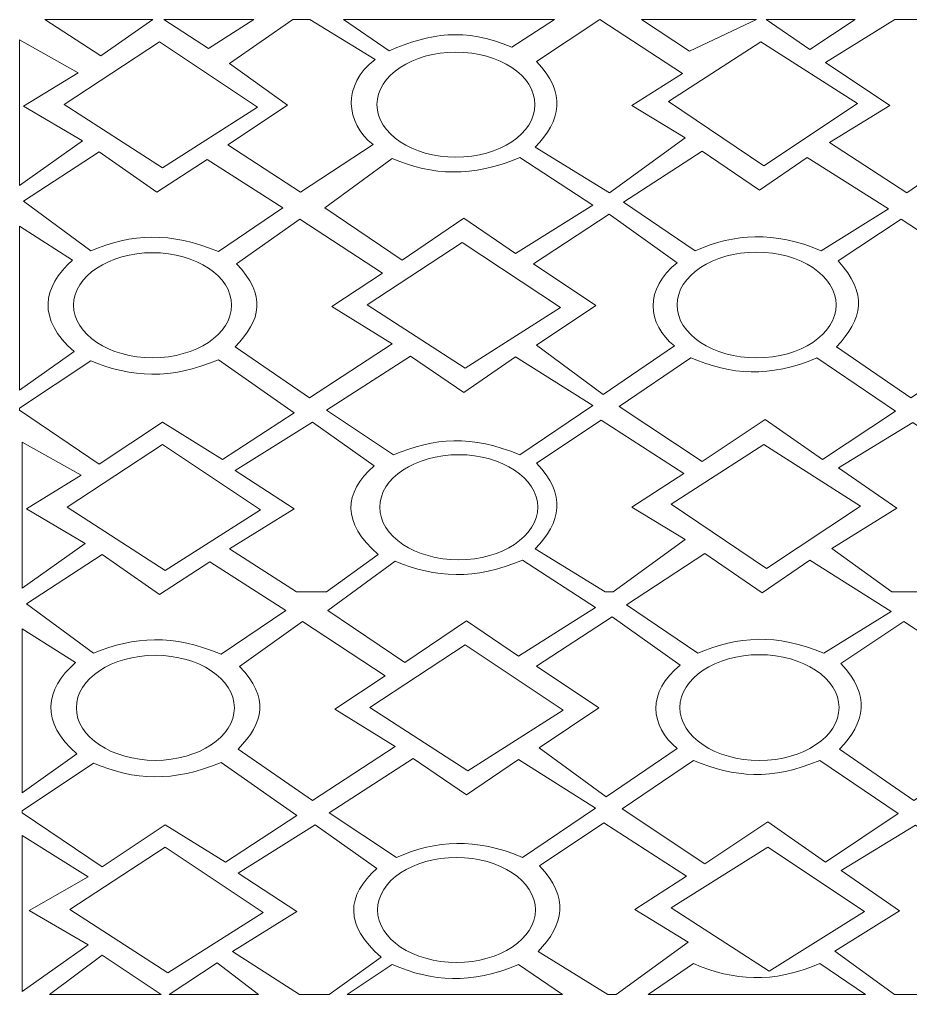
# Model space of a CAD drawing. Header units: millimetres. Extents: x -1200 to 1200, y -590 to 590.
# Drawn here: x -1200 to -122, y -590 to 590 of the extents above; entities that cross this region are included whole.
import ezdxf

# ---------------------------------------------------------------- set-up
doc = ezdxf.new("R2010")
doc.units = ezdxf.units.MM
doc.header["$MEASUREMENT"] = 0
doc.layers.add('Layer 1', color=7, linetype='Continuous')

msp = doc.modelspace()

# ---------------------------------------------------------------- linework, layer by layer
at = {"layer": 'Layer 1', "color": 250, "lineweight": 20}
for points, knots in [([(-1169.4404, 589.9734), (-1169.4404, 589.9734), (-1038.5729, 589.9734), (-1038.5729, 589.9734), (-1038.5729, 589.9734), (-1101.8412, 545.8554), (-1101.8412, 545.8554), (-1101.8412, 545.8554), (-1169.4404, 589.9734), (-1169.4404, 589.9734)], [0, 0, 0, 0, 0.333333333, 0.333333333, 0.333333333, 0.666666667, 0.666666667, 0.666666667, 1, 1, 1, 1]), ([(-1025.5264, 589.9734), (-1025.5264, 589.9734), (-916.4211, 589.9734), (-916.4211, 589.9734), (-916.4211, 589.9734), (-971.2376, 554.878), (-971.2376, 554.878), (-971.2376, 554.878), (-1025.5264, 589.9734), (-1025.5264, 589.9734)], [0, 0, 0, 0, 0.333333333, 0.333333333, 0.333333333, 0.666666667, 0.666666667, 0.666666667, 1, 1, 1, 1]), ([(-869.3423, 589.9734), (-869.3423, 589.9734), (-848.7134, 589.9734), (-848.7134, 589.9734), (-848.7134, 589.9734), (-769.8296, 541.7227), (-769.8296, 541.7227), (-809.9699, 510.3922), (-805.5074, 464.9435), (-772.1424, 438.4976), (-772.1424, 438.4976), (-860.0445, 381.0078), (-860.0445, 381.0078), (-860.0445, 381.0078), (-947.8147, 438.4218), (-947.8147, 438.4218), (-947.8147, 438.4218), (-875.7064, 486.4562), (-875.7064, 486.4562), (-875.7064, 486.4562), (-946.1227, 536.9193), (-946.1227, 536.9193), (-946.1227, 536.9193), (-869.3423, 589.9734), (-869.3423, 589.9734)], [0, 0, 0, 0, 0.125, 0.125, 0.125, 0.25, 0.25, 0.25, 0.375, 0.375, 0.375, 0.5, 0.5, 0.5, 0.625, 0.625, 0.625, 0.75, 0.75, 0.75, 0.875, 0.875, 0.875, 1, 1, 1, 1]), ([(-807.8823, 589.9734), (-807.8823, 589.9734), (-552.7443, 589.9734), (-552.7443, 589.9734), (-552.7443, 589.9734), (-604.2469, 556.4197), (-604.2469, 556.4197), (-662.1911, 580.7668), (-703.6663, 572.9883), (-752.5845, 552.2113), (-752.5845, 552.2113), (-807.8823, 589.9734), (-807.8823, 589.9734)], [0, 0, 0, 0, 0.25, 0.25, 0.25, 0.5, 0.5, 0.5, 0.75, 0.75, 0.75, 1, 1, 1, 1]), ([(-576.0275, 435.3277), (-576.0275, 435.3277), (-486.1386, 380.0612), (-486.1386, 380.0612), (-486.1386, 380.0612), (-394.5345, 446.606), (-394.5345, 446.606), (-394.5345, 446.606), (-458.9981, 486.0775), (-458.9981, 486.0775), (-458.9981, 486.0775), (-397.9338, 524.4292), (-397.9338, 524.4292), (-397.9338, 524.4292), (-498.0053, 589.8436), (-498.0053, 589.8436), (-498.0053, 589.8436), (-574.3356, 539.0884), (-574.3356, 539.0884), (-537.7265, 500.5528), (-544.7891, 467.8483), (-576.0275, 435.3277)], [0, 0, 0, 0, 0.142857143, 0.142857143, 0.142857143, 0.285714286, 0.285714286, 0.285714286, 0.428571429, 0.428571429, 0.428571429, 0.571428571, 0.571428571, 0.571428571, 0.714285714, 0.714285714, 0.714285714, 0.857142857, 0.857142857, 0.857142857, 1, 1, 1, 1]), ([(-447.3177, 589.9734), (-447.3177, 589.9734), (-308.1225, 589.9734), (-308.1225, 589.9734), (-308.1225, 589.9734), (-389.451, 551.4972), (-389.451, 551.4972), (-389.451, 551.4972), (-447.3177, 589.9734), (-447.3177, 589.9734)], [0, 0, 0, 0, 0.333333333, 0.333333333, 0.333333333, 0.666666667, 0.666666667, 0.666666667, 1, 1, 1, 1]), ([(-296.5041, 589.9734), (-296.5041, 589.9734), (-189.0984, 589.9734), (-189.0984, 589.9734), (-189.0984, 589.9734), (-243.5813, 553.7529), (-243.5813, 553.7529), (-243.5813, 553.7529), (-296.5041, 589.9734), (-296.5041, 589.9734)], [0, 0, 0, 0, 0.333333333, 0.333333333, 0.333333333, 0.666666667, 0.666666667, 0.666666667, 1, 1, 1, 1]), ([(-141.0108, 589.9734), (-141.0108, 589.9734), (-111.2314, 589.9734), (-111.2314, 589.9734), (-111.2314, 589.9734), (-45.1225, 541.3441), (-45.1225, 541.3441), (-81.7393, 502.8084), (-74.6767, 470.0985), (-43.4384, 437.578), (-43.4384, 437.578), (-126.5519, 380.0612), (-126.5519, 380.0612), (-126.5519, 380.0612), (-219.8401, 440.9642), (-219.8401, 440.9642), (-219.8401, 440.9642), (-146.9014, 486.0775), (-146.9014, 486.0775), (-146.9014, 486.0775), (-224.9315, 537.9633), (-224.9315, 537.9633), (-224.9315, 537.9633), (-141.0108, 589.9734), (-141.0108, 589.9734)], [0, 0, 0, 0, 0.125, 0.125, 0.125, 0.25, 0.25, 0.25, 0.375, 0.375, 0.375, 0.5, 0.5, 0.5, 0.625, 0.625, 0.625, 0.75, 0.75, 0.75, 0.875, 0.875, 0.875, 1, 1, 1, 1]), ([(-1200.05, 389.1542), (-1200.05, 389.1542), (-1200.0422, 565.4748), (-1200.0422, 565.4748), (-1200.0422, 565.4748), (-1128.9818, 525.5544), (-1128.9818, 525.5544), (-1128.9818, 525.5544), (-1195.1217, 484.9524), (-1195.1217, 484.9524), (-1195.1217, 484.9524), (-1123.8905, 443.2199), (-1123.8905, 443.2199), (-1123.8905, 443.2199), (-1200.05, 389.1542), (-1200.05, 389.1542)], [0, 0, 0, 0, 0.2, 0.2, 0.2, 0.4, 0.4, 0.4, 0.6, 0.6, 0.6, 0.8, 0.8, 0.8, 1, 1, 1, 1]), ([(-1027.2029, 410.5154), (-1027.2029, 410.5154), (-911.8809, 483.8273), (-911.8809, 483.8273), (-911.8809, 483.8273), (-1030.6022, 562.7756), (-1030.6022, 562.7756), (-1030.6022, 562.7756), (-1145.9398, 487.2081), (-1145.9398, 487.2081), (-1145.9398, 487.2081), (-1027.2029, 410.5154), (-1027.2029, 410.5154)], [0, 0, 0, 0, 0.25, 0.25, 0.25, 0.5, 0.5, 0.5, 0.75, 0.75, 0.75, 1, 1, 1, 1]), ([(-414.8996, 490.5943), (-414.8996, 490.5943), (-299.5543, 412.7711), (-299.5543, 412.7711), (-299.5543, 412.7711), (-185.9087, 488.3332), (-185.9087, 488.3332), (-185.9087, 488.3332), (-302.9459, 562.7756), (-302.9459, 562.7756), (-302.9459, 562.7756), (-414.8996, 490.5943), (-414.8996, 490.5943)], [0, 0, 0, 0, 0.25, 0.25, 0.25, 0.5, 0.5, 0.5, 0.75, 0.75, 0.75, 1, 1, 1, 1]), ([(-767.5556, 486.916), (-767.5556, 521.9302), (-724.6213, 550.4803), (-671.9624, 550.4803), (-619.3189, 550.4803), (-576.3768, 521.9302), (-576.3768, 486.916), (-576.3768, 451.9072), (-619.3189, 423.357), (-671.9624, 423.3516), (-724.6213, 423.3516), (-767.5556, 451.9072), (-767.5556, 486.916)], [0, 0, 0, 0, 0.25, 0.25, 0.25, 0.5, 0.5, 0.5, 0.75, 0.75, 0.75, 1, 1, 1, 1]), ([(-1113.7157, 310.1356), (-1113.7157, 310.1356), (-1195.1217, 369.9134), (-1195.1217, 369.9134), (-1195.1217, 369.9134), (-1103.5332, 429.6859), (-1103.5332, 429.6859), (-1103.5332, 429.6859), (-1033.9938, 381.1864), (-1033.9938, 381.1864), (-1033.9938, 381.1864), (-972.9373, 420.6632), (-972.9373, 420.6632), (-972.9373, 420.6632), (-881.3332, 362.0159), (-881.3332, 362.0159), (-881.3332, 362.0159), (-959.3632, 309.0105), (-959.3632, 309.0105), (-1017.3152, 333.3521), (-1064.8053, 330.9072), (-1113.7157, 310.1356)], [0, 0, 0, 0, 0.142857143, 0.142857143, 0.142857143, 0.285714286, 0.285714286, 0.285714286, 0.428571429, 0.428571429, 0.428571429, 0.571428571, 0.571428571, 0.571428571, 0.714285714, 0.714285714, 0.714285714, 0.857142857, 0.857142857, 0.857142857, 1, 1, 1, 1]), ([(-382.6678, 310.1356), (-382.6678, 310.1356), (-469.1729, 368.7829), (-469.1729, 368.7829), (-469.1729, 368.7829), (-374.1849, 430.8164), (-374.1849, 430.8164), (-374.1849, 430.8164), (-304.6456, 383.442), (-304.6456, 383.442), (-304.6456, 383.442), (-246.9806, 422.9189), (-246.9806, 422.9189), (-246.9806, 422.9189), (-148.6011, 360.8853), (-148.6011, 360.8853), (-148.6011, 360.8853), (-230.015, 310.1356), (-230.015, 310.1356), (-287.9669, 334.4827), (-333.7652, 330.9072), (-382.6678, 310.1356)], [0, 0, 0, 0, 0.142857143, 0.142857143, 0.142857143, 0.285714286, 0.285714286, 0.285714286, 0.428571429, 0.428571429, 0.428571429, 0.571428571, 0.571428571, 0.571428571, 0.714285714, 0.714285714, 0.714285714, 0.857142857, 0.857142857, 0.857142857, 1, 1, 1, 1]), ([(-749.0454, 421.7938), (-749.0454, 421.7938), (-830.4515, 362.0159), (-830.4515, 362.0159), (-830.4515, 362.0159), (-737.1632, 298.8518), (-737.1632, 298.8518), (-737.1632, 298.8518), (-662.5326, 349.607), (-662.5326, 349.607), (-662.5326, 349.607), (-599.7764, 306.7494), (-599.7764, 306.7494), (-599.7764, 306.7494), (-506.4882, 365.3967), (-506.4882, 365.3967), (-506.4882, 365.3967), (-594.6852, 422.9189), (-594.6852, 422.9189), (-652.6372, 398.5772), (-700.1351, 401.0222), (-749.0454, 421.7938)], [0, 0, 0, 0, 0.142857143, 0.142857143, 0.142857143, 0.285714286, 0.285714286, 0.285714286, 0.428571429, 0.428571429, 0.428571429, 0.571428571, 0.571428571, 0.571428571, 0.714285714, 0.714285714, 0.714285714, 0.857142857, 0.857142857, 0.857142857, 1, 1, 1, 1]), ([(-574.6615, 195.9242), (-574.6615, 195.9242), (-502.5377, 243.964), (-502.5377, 243.964), (-502.5377, 243.964), (-578.0532, 294.4379), (-578.0532, 294.4379), (-578.0532, 294.4379), (-486.4956, 354.1833), (-486.4956, 354.1833), (-486.4956, 354.1833), (-404.0806, 295.6496), (-404.0806, 295.6496), (-444.2132, 264.3136), (-440.8293, 221.3262), (-407.4645, 194.8803), (-407.4645, 194.8803), (-493.6668, 136.26), (-493.6668, 136.26), (-493.6668, 136.26), (-574.6615, 195.9242), (-574.6615, 195.9242)], [0, 0, 0, 0, 0.142857143, 0.142857143, 0.142857143, 0.285714286, 0.285714286, 0.285714286, 0.428571429, 0.428571429, 0.428571429, 0.571428571, 0.571428571, 0.571428571, 0.714285714, 0.714285714, 0.714285714, 0.857142857, 0.857142857, 0.857142857, 1, 1, 1, 1]), ([(-939.0059, 193.9661), (-939.0059, 193.9661), (-849.1169, 131.9326), (-849.1169, 131.9326), (-849.1169, 131.9326), (-749.0454, 197.3469), (-749.0454, 197.3469), (-749.0454, 197.3469), (-821.9841, 242.4656), (-821.9841, 242.4656), (-821.9841, 242.4656), (-760.9122, 283.0676), (-760.9122, 283.0676), (-760.9122, 283.0676), (-860.9836, 348.4819), (-860.9836, 348.4819), (-860.9836, 348.4819), (-937.3139, 294.3459), (-937.3139, 294.3459), (-900.7049, 255.8103), (-907.7674, 226.4866), (-939.0059, 193.9661)], [0, 0, 0, 0, 0.142857143, 0.142857143, 0.142857143, 0.285714286, 0.285714286, 0.285714286, 0.428571429, 0.428571429, 0.428571429, 0.571428571, 0.571428571, 0.571428571, 0.714285714, 0.714285714, 0.714285714, 0.857142857, 0.857142857, 0.857142857, 1, 1, 1, 1]), ([(-211.3495, 193.9661), (-211.3495, 193.9661), (-121.4606, 131.9326), (-121.4606, 131.9326), (-121.4606, 131.9326), (-21.3814, 197.3469), (-21.3814, 197.3469), (-21.3814, 197.3469), (-94.3278, 244.7159), (-94.3278, 244.7159), (-94.3278, 244.7159), (-33.2636, 283.0676), (-33.2636, 283.0676), (-33.2636, 283.0676), (-133.3428, 348.4819), (-133.3428, 348.4819), (-133.3428, 348.4819), (-209.6575, 297.7321), (-209.6575, 297.7321), (-173.0486, 259.1911), (-180.1111, 226.4866), (-211.3495, 193.9661)], [0, 0, 0, 0, 0.142857143, 0.142857143, 0.142857143, 0.285714286, 0.285714286, 0.285714286, 0.428571429, 0.428571429, 0.428571429, 0.571428571, 0.571428571, 0.571428571, 0.714285714, 0.714285714, 0.714285714, 0.857142857, 0.857142857, 0.857142857, 1, 1, 1, 1]), ([(-1200.05, 141.3934), (-1200.05, 141.3934), (-1200.05, 339.7405), (-1200.05, 339.7405), (-1200.05, 339.7405), (-1135.7728, 298.8518), (-1135.7728, 298.8518), (-1172.6534, 266.2448), (-1178.6061, 226.9626), (-1134.0653, 188.3296), (-1134.0653, 188.3296), (-1200.05, 141.3934), (-1200.05, 141.3934)], [0, 0, 0, 0, 0.25, 0.25, 0.25, 0.5, 0.5, 0.5, 0.75, 0.75, 0.75, 1, 1, 1, 1]), ([(-660.8407, 168.0232), (-660.8407, 168.0232), (-545.5031, 241.3351), (-545.5031, 241.3351), (-545.5031, 241.3351), (-664.2323, 320.2834), (-664.2323, 320.2834), (-664.2323, 320.2834), (-779.5698, 244.7159), (-779.5698, 244.7159), (-779.5698, 244.7159), (-660.8407, 168.0232), (-660.8407, 168.0232)], [0, 0, 0, 0, 0.25, 0.25, 0.25, 0.5, 0.5, 0.5, 0.75, 0.75, 0.75, 1, 1, 1, 1]), ([(-1134.6474, 244.1641), (-1134.6474, 279.1729), (-1091.7053, 307.7285), (-1039.0463, 307.7285), (-986.395, 307.7285), (-943.4452, 279.1729), (-943.4452, 244.1641), (-943.4452, 209.1553), (-986.395, 180.5998), (-1039.0463, 180.5998), (-1091.7053, 180.5998), (-1134.6474, 209.1553), (-1134.6474, 244.1641)], [0, 0, 0, 0, 0.25, 0.25, 0.25, 0.5, 0.5, 0.5, 0.75, 0.75, 0.75, 1, 1, 1, 1]), ([(-404.422, 244.4562), (-404.422, 279.7193), (-361.1695, 308.4804), (-308.1302, 308.4804), (-255.0988, 308.4804), (-211.8384, 279.7193), (-211.8384, 244.4508), (-211.8384, 209.1878), (-255.0988, 180.4321), (-308.1302, 180.4321), (-361.1695, 180.4321), (-404.422, 209.1878), (-404.422, 244.4562)], [0, 0, 0, 0, 0.25, 0.25, 0.25, 0.5, 0.5, 0.5, 0.75, 0.75, 0.75, 1, 1, 1, 1]), ([(-1200.05, 117.1328), (-1200.05, 117.1328), (-1200.05, 119.6427), (-1200.05, 119.6427), (-1200.05, 119.6427), (-1113.7157, 177.0513), (-1113.7157, 177.0513), (-1064.8053, 156.2743), (-1017.3152, 153.8293), (-959.3632, 178.1764), (-959.3632, 178.1764), (-867.7746, 113.8873), (-867.7746, 113.8873), (-867.7746, 113.8873), (-954.2719, 57.4956), (-954.2719, 57.4956), (-954.2719, 57.4956), (-1027.2184, 102.6089), (-1027.2184, 102.6089), (-1027.2184, 102.6089), (-1103.5332, 51.8537), (-1103.5332, 51.8537), (-1103.5332, 51.8537), (-1200.05, 117.1328), (-1200.05, 117.1328)], [0, 0, 0, 0, 0.125, 0.125, 0.125, 0.25, 0.25, 0.25, 0.375, 0.375, 0.375, 0.5, 0.5, 0.5, 0.625, 0.625, 0.625, 0.75, 0.75, 0.75, 0.875, 0.875, 0.875, 1, 1, 1, 1]), ([(-747.3381, 63.1321), (-747.3381, 63.1321), (-828.7596, 117.2734), (-828.7596, 117.2734), (-828.7596, 117.2734), (-726.9884, 182.6877), (-726.9884, 182.6877), (-726.9884, 182.6877), (-662.5326, 138.6995), (-662.5326, 138.6995), (-662.5326, 138.6995), (-599.7764, 181.5572), (-599.7764, 181.5572), (-599.7764, 181.5572), (-506.4882, 122.9099), (-506.4882, 122.9099), (-506.4882, 122.9099), (-594.6852, 63.1321), (-594.6852, 63.1321), (-652.6372, 87.4792), (-698.4354, 83.9091), (-747.3381, 63.1321)], [0, 0, 0, 0, 0.142857143, 0.142857143, 0.142857143, 0.285714286, 0.285714286, 0.285714286, 0.428571429, 0.428571429, 0.428571429, 0.571428571, 0.571428571, 0.571428571, 0.714285714, 0.714285714, 0.714285714, 0.857142857, 0.857142857, 0.857142857, 1, 1, 1, 1]), ([(-387.7513, 180.4321), (-387.7513, 180.4321), (-474.2642, 121.7902), (-474.2642, 121.7902), (-474.2642, 121.7902), (-374.1849, 55.2399), (-374.1849, 55.2399), (-374.1849, 55.2399), (-297.8624, 105.9897), (-297.8624, 105.9897), (-297.8624, 105.9897), (-228.3075, 57.4956), (-228.3075, 57.4956), (-228.3075, 57.4956), (-140.1182, 116.1429), (-140.1182, 116.1429), (-140.1182, 116.1429), (-235.0985, 180.4321), (-235.0985, 180.4321), (-293.0504, 156.0903), (-338.8487, 159.6605), (-387.7513, 180.4321)], [0, 0, 0, 0, 0.142857143, 0.142857143, 0.142857143, 0.285714286, 0.285714286, 0.285714286, 0.428571429, 0.428571429, 0.428571429, 0.571428571, 0.571428571, 0.571428571, 0.714285714, 0.714285714, 0.714285714, 0.857142857, 0.857142857, 0.857142857, 1, 1, 1, 1]), ([(-828.7207, -102.7919), (-828.7207, -102.7919), (-864.8254, -102.7919), (-864.8254, -102.7919), (-864.8254, -102.7919), (-945.789, -50.7818), (-945.789, -50.7818), (-945.789, -50.7818), (-867.7746, -2.2823), (-867.7746, -2.2823), (-867.7746, -2.2823), (-939.0059, 43.9616), (-939.0059, 43.9616), (-939.0059, 43.9616), (-845.7253, 102.6089), (-845.7253, 102.6089), (-845.7253, 102.6089), (-771.0869, 49.6035), (-771.0869, 49.6035), (-807.9754, 16.9909), (-810.5288, -18.9104), (-766.0112, -57.5488), (-766.0112, -57.5488), (-828.7207, -102.7919), (-828.7207, -102.7919)], [0, 0, 0, 0, 0.125, 0.125, 0.125, 0.25, 0.25, 0.25, 0.375, 0.375, 0.375, 0.5, 0.5, 0.5, 0.625, 0.625, 0.625, 0.75, 0.75, 0.75, 0.875, 0.875, 0.875, 1, 1, 1, 1]), ([(-481.6527, -102.7919), (-481.6527, -102.7919), (-491.4238, -102.7919), (-491.4238, -102.7919), (-491.4238, -102.7919), (-576.0353, -50.7818), (-576.0353, -50.7818), (-544.7813, -18.2613), (-537.7265, 14.4486), (-574.3356, 52.9843), (-574.3356, 52.9843), (-496.3134, 104.8646), (-496.3134, 104.8646), (-496.3134, 104.8646), (-396.2419, 40.5754), (-396.2419, 40.5754), (-396.2419, 40.5754), (-458.9981, -0.0266), (-458.9981, -0.0266), (-458.9981, -0.0266), (-394.5345, -39.4981), (-394.5345, -39.4981), (-394.5345, -39.4981), (-481.6527, -102.7919), (-481.6527, -102.7919)], [0, 0, 0, 0, 0.125, 0.125, 0.125, 0.25, 0.25, 0.25, 0.375, 0.375, 0.375, 0.5, 0.5, 0.5, 0.625, 0.625, 0.625, 0.75, 0.75, 0.75, 0.875, 0.875, 0.875, 1, 1, 1, 1]), ([(-106.1479, -102.7919), (-106.1479, -102.7919), (-144.542, -102.7919), (-144.542, -102.7919), (-144.542, -102.7919), (-216.9763, -50.1706), (-216.9763, -50.1706), (-216.9763, -50.1706), (-138.4729, -1.3573), (-138.4729, -1.3573), (-138.4729, -1.3573), (-209.254, 47.2505), (-209.254, 47.2505), (-209.254, 47.2505), (-119.2098, 102.1978), (-119.2098, 102.1978), (-119.2098, 102.1978), (-43.19, 50.3175), (-43.19, 50.3175), (-79.8068, 11.7818), (-74.7466, -24.9254), (-43.5082, -57.446), (-43.5082, -57.446), (-106.1479, -102.7919), (-106.1479, -102.7919)], [0, 0, 0, 0, 0.125, 0.125, 0.125, 0.25, 0.25, 0.25, 0.375, 0.375, 0.375, 0.5, 0.5, 0.5, 0.625, 0.625, 0.625, 0.75, 0.75, 0.75, 0.875, 0.875, 0.875, 1, 1, 1, 1]), ([(-1196.6584, -98.0804), (-1196.6584, -98.0804), (-1196.6584, 78.2401), (-1196.6584, 78.2401), (-1196.6584, 78.2401), (-1125.5901, 38.3197), (-1125.5901, 38.3197), (-1125.5901, 38.3197), (-1191.7379, -2.2823), (-1191.7379, -2.2823), (-1191.7379, -2.2823), (-1120.4988, -44.0148), (-1120.4988, -44.0148), (-1120.4988, -44.0148), (-1196.6584, -98.0804), (-1196.6584, -98.0804)], [0, 0, 0, 0, 0.2, 0.2, 0.2, 0.4, 0.4, 0.4, 0.6, 0.6, 0.6, 0.8, 0.8, 0.8, 1, 1, 1, 1]), ([(-1023.8191, -76.7192), (-1023.8191, -76.7192), (-908.4815, -3.4074), (-908.4815, -3.4074), (-908.4815, -3.4074), (-1027.2184, 75.5409), (-1027.2184, 75.5409), (-1027.2184, 75.5409), (-1142.5481, -0.0266), (-1142.5481, -0.0266), (-1142.5481, -0.0266), (-1023.8191, -76.7192), (-1023.8191, -76.7192)], [0, 0, 0, 0, 0.25, 0.25, 0.25, 0.5, 0.5, 0.5, 0.75, 0.75, 0.75, 1, 1, 1, 1]), ([(-411.508, 3.3542), (-411.508, 3.3542), (-296.1549, -74.469), (-296.1549, -74.469), (-296.1549, -74.469), (-182.5171, 1.0985), (-182.5171, 1.0985), (-182.5171, 1.0985), (-299.5621, 75.5409), (-299.5621, 75.5409), (-299.5621, 75.5409), (-411.508, 3.3542), (-411.508, 3.3542)], [0, 0, 0, 0, 0.25, 0.25, 0.25, 0.5, 0.5, 0.5, 0.75, 0.75, 0.75, 1, 1, 1, 1]), ([(-764.164, -0.3187), (-764.164, 34.6955), (-721.2375, 63.2456), (-668.5785, 63.2456), (-615.935, 63.2456), (-572.9774, 34.6955), (-572.9774, -0.3187), (-572.9774, -35.3275), (-615.935, -63.8831), (-668.5785, -63.8831), (-721.2375, -63.8831), (-764.164, -35.3275), (-764.164, -0.3187)], [0, 0, 0, 0, 0.25, 0.25, 0.25, 0.5, 0.5, 0.5, 0.75, 0.75, 0.75, 1, 1, 1, 1]), ([(-1110.3241, -177.1045), (-1110.3241, -177.1045), (-1191.7379, -117.3266), (-1191.7379, -117.3266), (-1191.7379, -117.3266), (-1100.1493, -57.5488), (-1100.1493, -57.5488), (-1100.1493, -57.5488), (-1030.6022, -106.0429), (-1030.6022, -106.0429), (-1030.6022, -106.0429), (-969.5535, -66.5715), (-969.5535, -66.5715), (-969.5535, -66.5715), (-877.9494, -125.2188), (-877.9494, -125.2188), (-877.9494, -125.2188), (-955.9715, -178.2242), (-955.9715, -178.2242), (-1013.9236, -153.8825), (-1061.4215, -156.3275), (-1110.3241, -177.1045)], [0, 0, 0, 0, 0.142857143, 0.142857143, 0.142857143, 0.285714286, 0.285714286, 0.285714286, 0.428571429, 0.428571429, 0.428571429, 0.571428571, 0.571428571, 0.571428571, 0.714285714, 0.714285714, 0.714285714, 0.857142857, 0.857142857, 0.857142857, 1, 1, 1, 1]), ([(-379.2762, -177.1045), (-379.2762, -177.1045), (-465.7812, -118.4518), (-465.7812, -118.4518), (-465.7812, -118.4518), (-370.7933, -56.4237), (-370.7933, -56.4237), (-370.7933, -56.4237), (-301.2462, -103.7926), (-301.2462, -103.7926), (-301.2462, -103.7926), (-243.5813, -64.3158), (-243.5813, -64.3158), (-243.5813, -64.3158), (-145.2096, -126.3493), (-145.2096, -126.3493), (-145.2096, -126.3493), (-226.6233, -177.1045), (-226.6233, -177.1045), (-284.5676, -152.752), (-330.3735, -156.3275), (-379.2762, -177.1045)], [0, 0, 0, 0, 0.142857143, 0.142857143, 0.142857143, 0.285714286, 0.285714286, 0.285714286, 0.428571429, 0.428571429, 0.428571429, 0.571428571, 0.571428571, 0.571428571, 0.714285714, 0.714285714, 0.714285714, 0.857142857, 0.857142857, 0.857142857, 1, 1, 1, 1]), ([(-745.6461, -65.4409), (-745.6461, -65.4409), (-827.0677, -125.2188), (-827.0677, -125.2188), (-827.0677, -125.2188), (-733.7639, -188.3828), (-733.7639, -188.3828), (-733.7639, -188.3828), (-659.141, -137.6277), (-659.141, -137.6277), (-659.141, -137.6277), (-596.3849, -180.4853), (-596.3849, -180.4853), (-596.3849, -180.4853), (-503.1043, -121.838), (-503.1043, -121.838), (-503.1043, -121.838), (-591.2936, -64.3158), (-591.2936, -64.3158), (-649.2456, -88.6629), (-696.7512, -86.2125), (-745.6461, -65.4409)], [0, 0, 0, 0, 0.142857143, 0.142857143, 0.142857143, 0.285714286, 0.285714286, 0.285714286, 0.428571429, 0.428571429, 0.428571429, 0.571428571, 0.571428571, 0.571428571, 0.714285714, 0.714285714, 0.714285714, 0.857142857, 0.857142857, 0.857142857, 1, 1, 1, 1]), ([(-935.622, -293.2686), (-935.622, -293.2686), (-845.7253, -355.3021), (-845.7253, -355.3021), (-845.7253, -355.3021), (-745.6461, -289.8878), (-745.6461, -289.8878), (-745.6461, -289.8878), (-818.577, -244.7691), (-818.577, -244.7691), (-818.577, -244.7691), (-757.5206, -204.1671), (-757.5206, -204.1671), (-757.5206, -204.1671), (-857.5921, -138.7527), (-857.5921, -138.7527), (-857.5921, -138.7527), (-933.9223, -192.8887), (-933.9223, -192.8887), (-897.3056, -231.4244), (-904.3759, -260.748), (-935.622, -293.2686)], [0, 0, 0, 0, 0.142857143, 0.142857143, 0.142857143, 0.285714286, 0.285714286, 0.285714286, 0.428571429, 0.428571429, 0.428571429, 0.571428571, 0.571428571, 0.571428571, 0.714285714, 0.714285714, 0.714285714, 0.857142857, 0.857142857, 0.857142857, 1, 1, 1, 1]), ([(-571.2622, -291.3104), (-571.2622, -291.3104), (-499.1462, -243.2707), (-499.1462, -243.2707), (-499.1462, -243.2707), (-574.6615, -192.8022), (-574.6615, -192.8022), (-574.6615, -192.8022), (-483.1118, -133.0514), (-483.1118, -133.0514), (-483.1118, -133.0514), (-400.6812, -191.5851), (-400.6812, -191.5851), (-440.8293, -222.921), (-437.43, -265.9085), (-404.0806, -292.3544), (-404.0806, -292.3544), (-490.283, -350.9747), (-490.283, -350.9747), (-490.283, -350.9747), (-571.2622, -291.3104), (-571.2622, -291.3104)], [0, 0, 0, 0, 0.142857143, 0.142857143, 0.142857143, 0.285714286, 0.285714286, 0.285714286, 0.428571429, 0.428571429, 0.428571429, 0.571428571, 0.571428571, 0.571428571, 0.714285714, 0.714285714, 0.714285714, 0.857142857, 0.857142857, 0.857142857, 1, 1, 1, 1]), ([(-207.9657, -293.2686), (-207.9657, -293.2686), (-118.0613, -355.3021), (-118.0613, -355.3021), (-118.0613, -355.3021), (-17.9975, -289.8878), (-17.9975, -289.8878), (-17.9975, -289.8878), (-90.9363, -242.5188), (-90.9363, -242.5188), (-90.9363, -242.5188), (-29.872, -204.1671), (-29.872, -204.1671), (-29.872, -204.1671), (-129.9434, -138.7527), (-129.9434, -138.7527), (-129.9434, -138.7527), (-206.2737, -189.5079), (-206.2737, -189.5079), (-169.6492, -228.0436), (-176.7195, -260.748), (-207.9657, -293.2686)], [0, 0, 0, 0, 0.142857143, 0.142857143, 0.142857143, 0.285714286, 0.285714286, 0.285714286, 0.428571429, 0.428571429, 0.428571429, 0.571428571, 0.571428571, 0.571428571, 0.714285714, 0.714285714, 0.714285714, 0.857142857, 0.857142857, 0.857142857, 1, 1, 1, 1]), ([(-1196.6584, -345.8413), (-1196.6584, -345.8413), (-1196.6584, -147.4941), (-1196.6584, -147.4941), (-1196.6584, -147.4941), (-1132.3733, -188.3828), (-1132.3733, -188.3828), (-1169.2619, -220.9899), (-1175.2068, -260.272), (-1130.6815, -298.905), (-1130.6815, -298.905), (-1196.6584, -345.8413), (-1196.6584, -345.8413)], [0, 0, 0, 0, 0.25, 0.25, 0.25, 0.5, 0.5, 0.5, 0.75, 0.75, 0.75, 1, 1, 1, 1]), ([(-657.4491, -319.2114), (-657.4491, -319.2114), (-542.1116, -245.8996), (-542.1116, -245.8996), (-542.1116, -245.8996), (-660.8407, -166.9513), (-660.8407, -166.9513), (-660.8407, -166.9513), (-776.186, -242.5188), (-776.186, -242.5188), (-776.186, -242.5188), (-657.4491, -319.2114), (-657.4491, -319.2114)], [0, 0, 0, 0, 0.25, 0.25, 0.25, 0.5, 0.5, 0.5, 0.75, 0.75, 0.75, 1, 1, 1, 1]), ([(-1131.2557, -243.0705), (-1131.2557, -208.0617), (-1088.3059, -179.5062), (-1035.647, -179.5062), (-983.0035, -179.5062), (-940.0614, -208.0617), (-940.0614, -243.0705), (-940.0614, -278.0793), (-983.0035, -306.6403), (-1035.647, -306.6403), (-1088.3059, -306.6403), (-1131.2557, -278.0793), (-1131.2557, -243.0705)], [0, 0, 0, 0, 0.25, 0.25, 0.25, 0.5, 0.5, 0.5, 0.75, 0.75, 0.75, 1, 1, 1, 1]), ([(-401.0383, -242.7784), (-401.0383, -207.5154), (-357.778, -178.7543), (-304.7387, -178.7543), (-251.7149, -178.7543), (-208.4546, -207.5154), (-208.4546, -242.7784), (-208.4546, -278.0469), (-251.7149, -306.8026), (-304.7387, -306.8026), (-357.778, -306.8026), (-401.0383, -278.0469), (-401.0383, -242.7784)], [0, 0, 0, 0, 0.25, 0.25, 0.25, 0.5, 0.5, 0.5, 0.75, 0.75, 0.75, 1, 1, 1, 1]), ([(-743.9542, -424.1026), (-743.9542, -424.1026), (-825.368, -369.9666), (-825.368, -369.9666), (-825.368, -369.9666), (-723.6046, -304.5469), (-723.6046, -304.5469), (-723.6046, -304.5469), (-659.141, -348.5351), (-659.141, -348.5351), (-659.141, -348.5351), (-596.3849, -305.6775), (-596.3849, -305.6775), (-596.3849, -305.6775), (-503.1043, -364.3247), (-503.1043, -364.3247), (-503.1043, -364.3247), (-591.2936, -424.1026), (-591.2936, -424.1026), (-649.2456, -399.7555), (-695.0438, -403.3256), (-743.9542, -424.1026)], [0, 0, 0, 0, 0.142857143, 0.142857143, 0.142857143, 0.285714286, 0.285714286, 0.285714286, 0.428571429, 0.428571429, 0.428571429, 0.571428571, 0.571428571, 0.571428571, 0.714285714, 0.714285714, 0.714285714, 0.857142857, 0.857142857, 0.857142857, 1, 1, 1, 1]), ([(-1196.6584, -370.1019), (-1196.6584, -370.1019), (-1196.6584, -367.592), (-1196.6584, -367.592), (-1196.6584, -367.592), (-1110.3241, -310.1888), (-1110.3241, -310.1888), (-1061.4215, -330.9604), (-1013.9236, -333.4053), (-955.9715, -309.0582), (-955.9715, -309.0582), (-864.383, -373.3474), (-864.383, -373.3474), (-864.383, -373.3474), (-950.8803, -429.7391), (-950.8803, -429.7391), (-950.8803, -429.7391), (-1023.8191, -384.6257), (-1023.8191, -384.6257), (-1023.8191, -384.6257), (-1100.1493, -435.3809), (-1100.1493, -435.3809), (-1100.1493, -435.3809), (-1196.6584, -370.1019), (-1196.6584, -370.1019)], [0, 0, 0, 0, 0.125, 0.125, 0.125, 0.25, 0.25, 0.25, 0.375, 0.375, 0.375, 0.5, 0.5, 0.5, 0.625, 0.625, 0.625, 0.75, 0.75, 0.75, 0.875, 0.875, 0.875, 1, 1, 1, 1]), ([(-384.3597, -306.8026), (-384.3597, -306.8026), (-470.8725, -365.4499), (-470.8725, -365.4499), (-470.8725, -365.4499), (-370.7933, -431.9947), (-370.7933, -431.9947), (-370.7933, -431.9947), (-294.4707, -381.2449), (-294.4707, -381.2449), (-294.4707, -381.2449), (-224.9237, -429.7391), (-224.9237, -429.7391), (-224.9237, -429.7391), (-136.7266, -371.0918), (-136.7266, -371.0918), (-136.7266, -371.0918), (-231.7146, -306.8026), (-231.7146, -306.8026), (-289.6667, -331.1443), (-335.457, -327.5742), (-384.3597, -306.8026)], [0, 0, 0, 0, 0.142857143, 0.142857143, 0.142857143, 0.285714286, 0.285714286, 0.285714286, 0.428571429, 0.428571429, 0.428571429, 0.571428571, 0.571428571, 0.571428571, 0.714285714, 0.714285714, 0.714285714, 0.857142857, 0.857142857, 0.857142857, 1, 1, 1, 1]), ([(-825.3214, -590.0266), (-825.3214, -590.0266), (-861.4416, -590.0266), (-861.4416, -590.0266), (-861.4416, -590.0266), (-942.4052, -538.0165), (-942.4052, -538.0165), (-942.4052, -538.0165), (-864.383, -489.5169), (-864.383, -489.5169), (-864.383, -489.5169), (-935.622, -443.2731), (-935.622, -443.2731), (-935.622, -443.2731), (-842.3338, -384.6257), (-842.3338, -384.6257), (-842.3338, -384.6257), (-767.6954, -437.6312), (-767.6954, -437.6312), (-804.5916, -470.2437), (-807.145, -506.1451), (-762.6119, -544.7834), (-762.6119, -544.7834), (-825.3214, -590.0266), (-825.3214, -590.0266)], [0, 0, 0, 0, 0.125, 0.125, 0.125, 0.25, 0.25, 0.25, 0.375, 0.375, 0.375, 0.5, 0.5, 0.5, 0.625, 0.625, 0.625, 0.75, 0.75, 0.75, 0.875, 0.875, 0.875, 1, 1, 1, 1]), ([(-478.2611, -590.0266), (-478.2611, -590.0266), (-488.0401, -590.0266), (-488.0401, -590.0266), (-488.0401, -590.0266), (-572.6359, -538.0165), (-572.6359, -538.0165), (-541.3898, -505.4959), (-534.335, -472.7861), (-570.9518, -434.2504), (-570.9518, -434.2504), (-492.9218, -382.3701), (-492.9218, -382.3701), (-492.9218, -382.3701), (-392.8503, -446.6592), (-392.8503, -446.6592), (-392.8503, -446.6592), (-455.6064, -487.2613), (-455.6064, -487.2613), (-455.6064, -487.2613), (-391.1506, -526.7381), (-391.1506, -526.7381), (-391.1506, -526.7381), (-478.2611, -590.0266), (-478.2611, -590.0266)], [0, 0, 0, 0, 0.125, 0.125, 0.125, 0.25, 0.25, 0.25, 0.375, 0.375, 0.375, 0.5, 0.5, 0.5, 0.625, 0.625, 0.625, 0.75, 0.75, 0.75, 0.875, 0.875, 0.875, 1, 1, 1, 1]), ([(-102.7564, -590.0266), (-102.7564, -590.0266), (-141.1505, -590.0266), (-141.1505, -590.0266), (-141.1505, -590.0266), (-213.5925, -537.4052), (-213.5925, -537.4052), (-213.5925, -537.4052), (-135.089, -488.5919), (-135.089, -488.5919), (-135.089, -488.5919), (-205.8701, -439.9842), (-205.8701, -439.9842), (-205.8701, -439.9842), (-115.826, -385.0368), (-115.826, -385.0368), (-115.826, -385.0368), (-39.8062, -436.9172), (-39.8062, -436.9172), (-76.4152, -475.4528), (-71.355, -512.1655), (-40.1089, -544.6806), (-40.1089, -544.6806), (-102.7564, -590.0266), (-102.7564, -590.0266)], [0, 0, 0, 0, 0.125, 0.125, 0.125, 0.25, 0.25, 0.25, 0.375, 0.375, 0.375, 0.5, 0.5, 0.5, 0.625, 0.625, 0.625, 0.75, 0.75, 0.75, 0.875, 0.875, 0.875, 1, 1, 1, 1]), ([(-1196.6584, -586.5971), (-1196.6584, -586.5971), (-1196.6584, -397.7811), (-1196.6584, -397.7811), (-1196.6584, -397.7811), (-1117.1073, -447.7898), (-1117.1073, -447.7898), (-1117.1073, -447.7898), (-1188.3464, -488.3864), (-1188.3464, -488.3864), (-1188.3464, -488.3864), (-1117.1073, -530.1189), (-1117.1073, -530.1189), (-1117.1073, -530.1189), (-1196.6584, -586.5971), (-1196.6584, -586.5971)], [0, 0, 0, 0, 0.2, 0.2, 0.2, 0.4, 0.4, 0.4, 0.6, 0.6, 0.6, 0.8, 0.8, 0.8, 1, 1, 1, 1]), ([(-1020.4274, -563.9539), (-1020.4274, -563.9539), (-905.0899, -490.6475), (-905.0899, -490.6475), (-905.0899, -490.6475), (-1023.8191, -411.6992), (-1023.8191, -411.6992), (-1023.8191, -411.6992), (-1139.1566, -487.2613), (-1139.1566, -487.2613), (-1139.1566, -487.2613), (-1020.4274, -563.9539), (-1020.4274, -563.9539)], [0, 0, 0, 0, 0.25, 0.25, 0.25, 0.5, 0.5, 0.5, 0.75, 0.75, 0.75, 1, 1, 1, 1]), ([(-292.7711, -561.7037), (-292.7711, -561.7037), (-177.4335, -489.5169), (-177.4335, -489.5169), (-177.4335, -489.5169), (-294.4707, -411.6992), (-294.4707, -411.6992), (-294.4707, -411.6992), (-411.508, -485.0056), (-411.508, -485.0056), (-411.508, -485.0056), (-292.7711, -561.7037), (-292.7711, -561.7037)], [0, 0, 0, 0, 0.25, 0.25, 0.25, 0.5, 0.5, 0.5, 0.75, 0.75, 0.75, 1, 1, 1, 1]), ([(-766.9192, -487.667), (-766.9192, -452.6582), (-723.9849, -424.1026), (-671.3337, -424.1026), (-618.6824, -424.1026), (-575.7403, -452.6582), (-575.7403, -487.667), (-575.7403, -522.6812), (-618.6824, -551.2313), (-671.3337, -551.2313), (-723.9849, -551.2313), (-766.9192, -522.6812), (-766.9192, -487.667)], [0, 0, 0, 0, 0.25, 0.25, 0.25, 0.5, 0.5, 0.5, 0.75, 0.75, 0.75, 1, 1, 1, 1]), ([(-1028.7008, -590.0266), (-1028.7008, -590.0266), (-1163.7748, -590.0266), (-1163.7748, -590.0266), (-1163.7748, -590.0266), (-1100.1493, -542.5278), (-1100.1493, -542.5278), (-1100.1493, -542.5278), (-1028.7008, -590.0266), (-1028.7008, -590.0266)], [0, 0, 0, 0, 0.333333333, 0.333333333, 0.333333333, 0.666666667, 0.666666667, 0.666666667, 1, 1, 1, 1]), ([(-910.8331, -590.0266), (-910.8331, -590.0266), (-1018.9295, -590.0266), (-1018.9295, -590.0266), (-1018.9295, -590.0266), (-961.0551, -551.5504), (-961.0551, -551.5504), (-961.0551, -551.5504), (-910.8331, -590.0266), (-910.8331, -590.0266)], [0, 0, 0, 0, 0.333333333, 0.333333333, 0.333333333, 0.666666667, 0.666666667, 0.666666667, 1, 1, 1, 1]), ([(-542.9419, -590.0266), (-542.9419, -590.0266), (-803.5128, -590.0266), (-803.5128, -590.0266), (-803.5128, -590.0266), (-749.0454, -553.8061), (-749.0454, -553.8061), (-700.1351, -574.5777), (-654.3368, -578.1478), (-596.3849, -553.8061), (-596.3849, -553.8061), (-542.9419, -590.0266), (-542.9419, -590.0266)], [0, 0, 0, 0, 0.25, 0.25, 0.25, 0.5, 0.5, 0.5, 0.75, 0.75, 0.75, 1, 1, 1, 1]), ([(-176.5177, -590.0266), (-176.5177, -590.0266), (-439.4479, -590.0266), (-439.4479, -590.0266), (-439.4479, -590.0266), (-384.3597, -552.6756), (-384.3597, -552.6756), (-335.457, -573.4472), (-289.6667, -577.0227), (-231.7146, -552.6756), (-231.7146, -552.6756), (-176.5177, -590.0266), (-176.5177, -590.0266)], [0, 0, 0, 0, 0.25, 0.25, 0.25, 0.5, 0.5, 0.5, 0.75, 0.75, 0.75, 1, 1, 1, 1])]:
    msp.add_open_spline(points, degree=3, knots=knots, dxfattribs=at)

doc.saveas('drawing.dxf')
